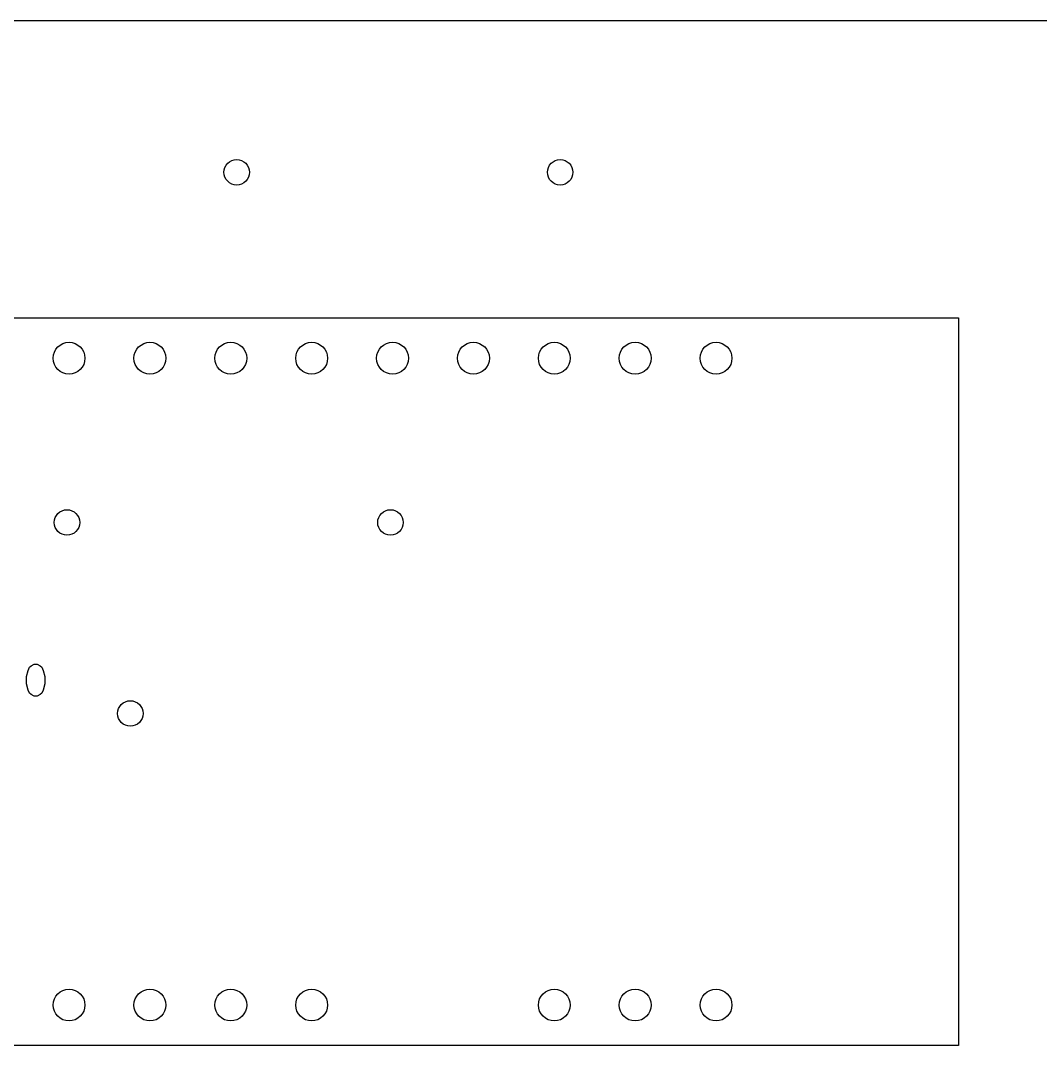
# Model space of a CAD drawing. Header units: millimetres. Extents: x -21 to 136, y 0 to 105.
# Drawn here: x 49.39 to 81.42, y 43.07 to 75.27 of the extents above; entities that cross this region are included whole.
import ezdxf

# ---------------------------------------------------------------- set-up
doc = ezdxf.new("R2010")
doc.units = ezdxf.units.MM
for name, color, linetype in [('EDGE_CUTS', 7, 'CONTINUOUS'), ('F_SILKSCREEN', 7, 'CONTINUOUS'), ('PTH_0p8MM', 7, 'CONTINUOUS'), ('PTH_1MM', 7, 'CONTINUOUS')]:
    doc.layers.add(name, color=color, linetype=linetype)

msp = doc.modelspace()

# ---------------------------------------------------------------- linework, layer by layer
at = {"layer": 'EDGE_CUTS', "linetype": 'CONTINUOUS'}
msp.add_line((0, 75.268397), (136.256756, 75.268397), dxfattribs=at)
at = {"layer": 'F_SILKSCREEN', "linetype": 'CONTINUOUS'}
for p, q in [((19.161756, 65.93), (78.851756, 65.93)), ((78.851756, 65.93), (78.851756, 43.07)), ((49.578185, 54.664229), (49.625804, 54.854705)), ((49.625804, 54.854705), (49.673423, 54.949943)), ((49.673423, 54.949943), (49.721042, 54.997562)), ((49.721042, 54.997562), (49.81628, 55.045181)), ((49.81628, 55.045181), (49.911518, 55.045181)), ((49.911518, 55.045181), (50.006756, 54.997562)), ((50.006756, 54.997562), (50.054375, 54.949943)), ((50.054375, 54.949943), (50.101994, 54.854705)), ((50.101994, 54.854705), (50.149613, 54.664229)), ((49.578185, 54.426134), (49.578185, 54.664229)), ((49.625804, 54.235658), (49.578185, 54.426134)), ((50.149613, 54.426134), (50.101994, 54.235658)), ((50.149613, 54.664229), (50.149613, 54.426134)), ((49.673423, 54.14042), (49.625804, 54.235658)), ((49.721042, 54.0928), (49.673423, 54.14042)), ((50.054375, 54.14042), (50.006756, 54.0928)), ((50.101994, 54.235658), (50.054375, 54.14042)), ((49.81628, 54.045181), (49.721042, 54.0928)), ((49.911518, 54.045181), (49.81628, 54.045181)), ((50.006756, 54.0928), (49.911518, 54.045181)), ((78.851756, 43.07), (19.161756, 43.07))]:
    msp.add_line(p, q, dxfattribs=at)
at = {"layer": 'PTH_0p8MM'}
for centre in [(56.177, 70.5), (66.337, 70.5), (50.847, 59.5), (61.007, 59.5), (52.837, 53.5)]:
    msp.add_circle(centre, 0.4, dxfattribs=at)
at = {"layer": 'PTH_1MM'}
for centre in [(50.912, 64.66), (53.452, 64.66), (55.992, 64.66), (58.532, 64.66), (61.072, 64.66), (63.612, 64.66), (66.152, 64.66), (68.692, 64.66), (71.232, 64.66), (50.912, 44.34), (53.452, 44.34), (55.992, 44.34), (58.532, 44.34), (66.152, 44.34), (68.692, 44.34), (71.232, 44.34)]:
    msp.add_circle(centre, 0.5, dxfattribs=at)

doc.saveas('drawing.dxf')
